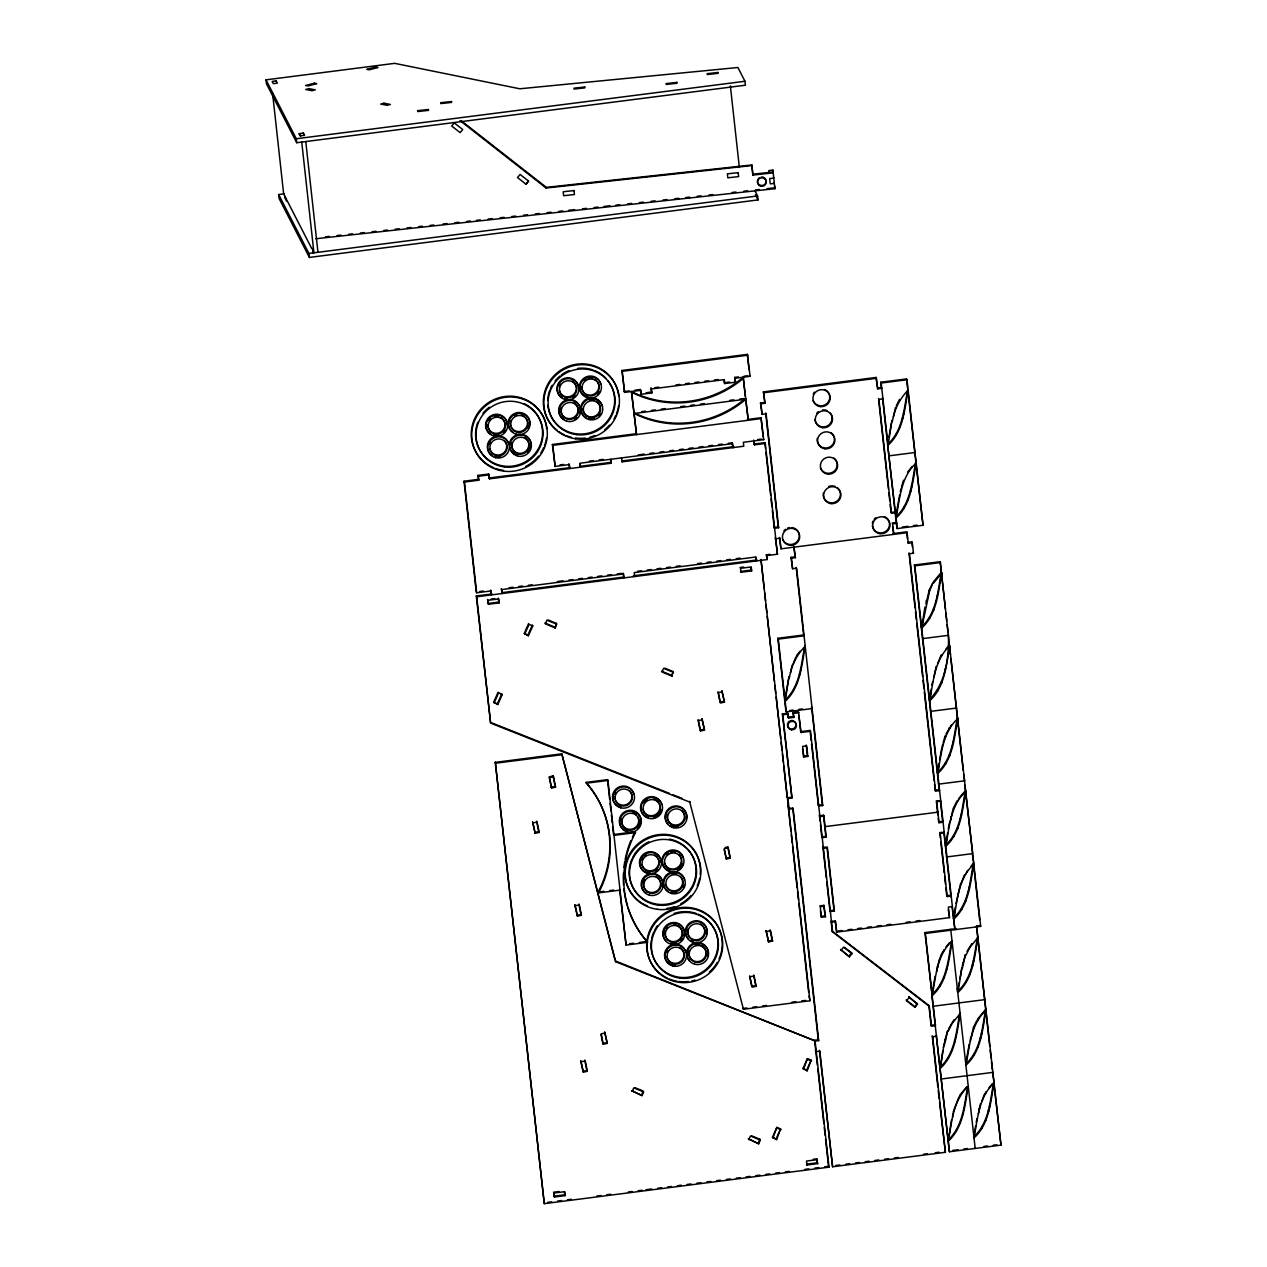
<?xml version="1.0" encoding="UTF-8"?>
<svg xmlns="http://www.w3.org/2000/svg" width="1267" height="1267" viewBox="0 0 1267 1267"><rect width="100%" height="100%" fill="white"/><g stroke="black" fill="none" stroke-linecap="round" stroke-linejoin="round"><path stroke-width="1.5" d="M784.701 700.508L789.008 676.641L785.128 701.348L784.701 700.508C799.62 686.936 801.077 665.872 804.466 647.358M785.128 701.348C800.538 687.3 801.583 665.397 805.226 646.344C796.563 654.706 791.527 665.745 789.436 677.465M892.57 526.518L893.773 534.373L892.617 523.825L896.64 523.319L887.629 444.448L888.278 440.773M888.943 437.099L891.92 420.565L888.056 445.287C903.45 431.239 904.495 409.336 908.138 390.284L907.71 389.444C904.068 408.497 903.023 430.4 887.629 444.448M899.602 495.159L895.642 517.205L897.226 528.577L923.009 525.267L906.982 379.752L906.554 378.912L880.771 382.222L881.404 388.05M882.481 397.775L895.642 517.205C911.036 503.157 912.082 481.254 915.724 462.202L916.152 463.041C912.509 482.093 911.48 503.997 896.07 518.045C899.713 498.976 900.758 477.089 916.152 463.041M921.695 628.068L929.582 591.071L933.146 582.218L941.365 572.225L941.793 573.064C938.15 592.117 937.105 614.02 921.695 628.068L924.91 607.036M921.267 627.228C936.677 613.196 937.723 591.293 941.365 572.225M929.709 700.809C933.351 681.757 934.397 659.854 949.807 645.806C946.164 664.858 945.119 686.777 929.709 700.809L931.261 688.963M931.926 685.289L932.591 681.614M929.281 699.986C945.34 683.515 949.11 658.096 948.413 636.208M937.295 772.743C952.705 758.695 953.75 736.792 957.393 717.74L957.82 718.579C954.178 737.632 953.132 759.535 937.723 773.567L938.942 763.558M939.607 759.883L941.587 748.86M937.723 773.567C941.365 754.514 942.41 732.611 957.82 718.563M945.325 845.548C960.719 831.5 961.764 809.597 965.406 790.545L965.834 791.384C962.191 810.437 961.146 832.34 945.736 846.372L947.621 832.641M948.286 828.966L949.284 823.455M945.736 846.34C949.379 827.272 950.44 805.384 965.834 791.337M956.252 928.616L924.942 932.623L925.369 933.462L980.706 926.367L980.278 925.528L976.588 926.003L1000.978 1145.13L949.411 1151.751L931.783 994.848L935.094 976.493M932.211 995.688C935.854 976.635 936.915 954.732 952.309 940.684C948.666 959.737 947.621 981.64 932.211 995.688L925.369 933.462M972.454 854.528L973.848 864.142C970.205 883.194 969.16 905.097 953.766 919.129L955.318 907.283M955.983 903.609L960.719 883.036M953.766 919.145C957.393 900.077 958.454 878.189 973.848 864.142M931.783 994.848C946.702 981.276 948.159 960.212 951.549 941.698M953.338 918.306C968.732 904.258 969.778 882.355 973.42 863.302L971.076 866.153M939.797 1067.622C955.207 1053.574 956.252 1031.671 959.895 1012.618L960.323 1013.457C956.68 1032.51 955.635 1054.413 940.225 1068.445L942.775 1051.087M943.44 1047.413L944.105 1043.739L940.241 1068.445M958.565 986.043L959.23 982.368M959.895 978.694L961.875 967.671L958.01 992.378L957.583 991.554C972.977 977.506 974.022 955.603 977.665 936.551L978.092 937.39C974.45 956.442 973.404 978.346 957.995 992.378M948.254 1141.219C951.881 1122.15 952.942 1100.263 968.336 1086.199C964.694 1105.267 963.649 1127.171 948.239 1141.203L951.454 1120.171M966.246 1060.637L969.223 1044.103M985.678 1009.308C982.036 1028.361 980.991 1050.264 965.597 1064.312L966.024 1065.151C969.651 1046.083 970.712 1024.195 986.106 1010.147L985.678 1009.308L977.459 1019.286L977.886 1020.125M947.827 1140.379C962.73 1126.806 964.187 1105.743 967.576 1087.213M966.024 1065.135C981.418 1051.103 982.463 1029.2 986.106 1010.147M975.59 1126.046L973.61 1137.069C988.529 1123.496 989.97 1102.433 993.36 1083.903M976.255 1122.372L976.905 1118.713M994.12 1082.905C978.726 1096.953 977.665 1118.856 974.038 1137.909C989.432 1123.861 990.477 1101.957 994.12 1082.905L992.726 1073.292M892.348 421.404C894.454 409.669 899.491 398.646 908.138 390.268M900.283 491.834L900.995 488.824L901.439 489.664M926.272 600.352L925.987 604.185M936.155 666.426L934.001 676.942M941.951 747.356L942.664 744.362L943.091 745.186M956.379 802.09L953.196 808.504L950.044 822.457M939.18 959.578L936.519 971.805M962.223 966.167L965.47 954.558L962.302 968.511M944.453 1042.234L947.684 1030.609L944.533 1044.578M970.601 1037.435L970.316 1041.268M952.832 1113.503L952.546 1117.336M980.484 1103.525L978.33 1114.026M792.081 665.238L790.497 672.967M901.502 487.098L903.529 480.209M932.338 583.818L929.154 590.232L927.064 599.687M943.171 742.636L945.182 735.747L945.61 736.57M976.667 1020.901L973.484 1027.315L971.377 1036.77M953.18 1111.998L958.897 1096.969M493.702 702.124L498.058 692.305L502.207 694.664L497.836 704.484L493.702 702.124L497.836 704.484M524.981 631.726L528.624 623.538M494.13 702.963L498.485 693.128M524.681 634.197L529.052 624.378L532.774 625.914L528.402 635.733L524.253 633.357L528.402 635.733M497.408 703.66L501.78 693.841L502.207 694.664M527.975 634.894L532.346 625.074L532.774 625.914M556.435 623.412L555.231 627.941L556.435 623.412L548.199 620.006M673.078 671.573L671.874 676.103L673.078 671.573L664.842 668.168M632.17 1091.536L633.801 1087.846L643.699 1091.932L642.052 1095.622L631.742 1090.713L642.052 1095.622M641.625 1094.783L643.272 1091.093L635.02 1087.704M748.813 1139.698L750.46 1136.008L760.343 1140.094L758.695 1143.784L748.385 1138.859L758.695 1143.784M758.268 1142.945L759.915 1139.255L751.679 1135.85M772.49 1137.212L776.845 1127.377L780.567 1128.913L776.623 1139.571L772.49 1137.212L776.623 1139.571M803.04 1068.445L807.412 1058.626L811.133 1060.162L807.19 1070.821L803.04 1068.445L807.19 1070.821M772.918 1138.035L776.845 1127.377M803.468 1069.285L807.412 1058.626M776.196 1138.732L780.567 1128.913M806.762 1069.982L811.133 1060.162M896.307 405.836L899.491 399.422L899.918 400.261M795.771 657.098L793.015 664.351M945.974 734.131L951.517 724.867M964.409 874.895L961.653 882.133M940.478 956.252L942.87 951.438M967.054 951.343L971.789 943.677M965.897 955.381L969.873 947.368L978.092 937.374M948.492 1029.01L954.019 1019.745M948.128 1031.449L952.103 1023.435L960.323 1013.442M984.681 1093.659L981.925 1100.912M841.019 950.329L843.569 947.162L851.994 953.639L849.444 956.823L840.591 949.506L849.444 956.823M849.017 955.983L851.567 952.816L844.551 947.415M909.088 997.62L906.538 1000.787L914.964 1007.281L917.498 1004.113L908.661 996.796L917.498 1004.113M914.964 1007.281L917.07 1003.274M525.995 184.19L528.545 181.07L520.088 174.45L517.522 177.57L525.995 184.19L528.545 181.086M907.505 472.195L912.208 466.478M800.095 651.222L796.579 655.498L797.006 656.338M933.573 583.042L941.793 573.064M945.847 649.258L949.379 644.982M958.359 799.049L964.235 791.923M967.545 870.429L965.628 874.119M946.006 946.987L949.537 942.711M966.737 1086.801L959.689 1095.353L960.117 1096.193M989.004 1087.783L992.52 1083.491M722.364 691.75L718.373 692.621L720.464 702.995L724.455 702.14L721.937 690.927L724.455 702.14M724.027 701.3L720.036 702.171L717.946 691.782M702.425 719.704L698.434 720.559L700.524 730.948L704.515 730.093L701.997 718.864L704.515 730.093M704.088 729.254L700.097 730.125L700.524 730.948M550.416 776.528L553.077 775.942L553.505 776.782L555.595 787.171L551.604 788.026L549.086 776.814M553.505 776.782L549.514 777.637L551.604 788.026M551.177 787.203L555.168 786.332L555.595 787.171M533.074 822.901L537.065 822.045L539.156 832.435L535.165 833.29L532.647 822.077L535.165 833.29M534.737 832.467L538.728 831.595L539.156 832.435M725.167 847.544L727.812 846.974L728.24 847.813L730.346 858.202L726.355 859.058L724.186 849.571M728.24 847.813L724.265 848.668L726.355 859.058M725.928 858.218L729.919 857.363L730.346 858.202M575.345 905.747L579.32 904.891L581.426 915.281L577.435 916.136L574.917 904.923L577.435 916.136M577.008 915.312L580.983 914.441L581.426 915.281M766.535 931.514L770.51 930.659L772.601 941.048L768.626 941.904L766.092 930.691L768.626 941.904M768.198 941.064L772.173 940.209L772.601 941.048M750.08 976.778L754.071 975.923L756.161 986.312L752.17 987.167L749.652 975.938L751.743 986.328L755.734 985.473L756.161 986.312M605.151 1033.001L601.16 1033.856L603.25 1044.246L607.241 1043.39L604.723 1032.162L607.241 1043.39M601.081 1034.759L602.823 1043.406L606.814 1042.551M581.22 1061.809L585.211 1060.954L587.302 1071.328L583.327 1072.199L580.793 1060.97L583.327 1072.199M582.899 1071.359L586.874 1070.504L587.302 1071.328M266.022 79.837L394.671 63.35L519.803 88.785L737.901 67.499L744.964 81.262L745.408 85.206L296.731 142.712L266.45 83.796L266.022 79.837L296.304 138.752L296.731 142.712M296.304 138.752L744.964 81.262M754.942 190.794L757.603 195.957L758.03 199.917L309.37 257.423L279.088 198.491L278.661 194.532L284.505 193.788M278.661 194.532L308.942 253.463L757.603 195.957M651.887 392.913L651.032 388.13L651.887 392.913L641.15 394.29L640.706 390.331L624.599 392.406L621.844 370.471L747.356 354.38L750.096 376.315L735.066 378.247L734.638 377.408L738.392 376.933M621.844 370.471L622.271 371.31L747.783 355.219M624.172 391.566L629.541 390.885M634.91 390.188L640.278 389.507L640.706 390.331M654.865 387.639L658.697 387.148M675.945 384.93L679.793 384.439M685.542 383.695L689.375 383.204M695.124 382.476L698.956 381.985M704.721 381.24L708.554 380.749M714.303 380.021L718.136 379.53M744.03 376.204L747.799 375.729M651.46 388.953L724.312 379.625L724.756 383.568L735.493 382.191L735.066 378.247M646.091 392.77L651.46 392.073M724.027 380.1L724.328 382.745L729.697 382.048M764.508 402.447L760.485 402.969L760.913 403.809L764.935 403.286L763.352 391.899L876.162 377.439L877.746 388.826L881.769 388.304L881.341 387.48L877.318 387.987L877.746 388.826M763.352 391.899L763.779 392.738L876.59 378.279M641.625 411.648L645.552 411.142M651.428 410.397L655.356 409.89M661.231 409.13L665.159 408.623M680.838 406.628L684.75 406.121M690.642 405.361L694.554 404.87M700.445 404.11L704.357 403.603M729.84 400.34L733.767 399.834M739.643 399.089L743.571 398.582M634.213 413.485L745.946 399.168L745.519 398.329A100.521 97.812 -27.2 0 1 633.785 412.646L634.213 413.485A100.521 97.812 -27.2 0 0 745.946 399.168M880.771 382.222L881.198 383.046L906.982 379.752M760.485 402.969L762.069 414.357L766.107 413.834L778.651 527.737L774.612 528.26L774.185 527.42L778.223 526.914L778.651 527.737M878.474 398.535L878.902 399.374L882.941 398.852M568.883 463.754L569.738 468.537L569.311 464.593L555.12 466.399L552.38 444.479L636.224 433.726M747.372 419.488L761.024 417.73L763.763 439.665L743.365 442.278L743.792 446.237L622.034 461.837L621.606 461.014L733.704 446.633M552.38 444.479L552.808 445.319L761.451 418.569M478.356 479.369L464.023 481.207L464.451 482.046L478.783 480.209L477.912 475.41L488.666 474.032L489.521 478.831L611.296 463.215L610.852 459.256M560.014 464.894L563.562 464.435M589.408 461.125L593.32 460.618M599.18 459.873L603.092 459.367M638.299 454.853L644.174 454.109M650.034 453.348L653.946 452.857M659.822 452.097L663.734 451.59M669.594 450.846L673.506 450.339M679.381 449.595L683.293 449.088M689.153 448.344L693.065 447.837M698.941 447.093L702.852 446.586M708.712 445.826L712.624 445.335M718.5 444.574L722.412 444.083M728.272 443.323L732.183 442.817L733.055 447.615L732.183 442.817M757.777 439.538L761.483 439.063M477.912 475.41L478.34 476.249L489.094 474.872M732.611 443.656L580.048 463.215L580.492 467.159L579.763 463.69M488.666 474.032L489.094 477.992L570.277 467.586M579.938 466.351L610.852 462.392L611.296 463.215M765.284 443.482L754.53 444.86L753.675 440.077L754.103 444.02L764.856 442.642L765.284 443.482L777.479 554.233L766.741 555.611L766.313 554.772L769.893 554.312M892.19 523.002L894.882 522.653M915.043 607.843L908.993 552.935L909.421 553.758L913.459 553.251L912.288 542.704L908.265 543.21L907.109 532.678L780.963 548.833L779.807 538.285L775.784 538.808L775.356 537.968M902.326 527.024L907.853 526.328M913.38 525.615L917.055 525.14M893.061 533.581L906.681 531.839L907.109 532.678M479.813 591.483L483.392 591.04M509.017 587.745L512.897 587.255M518.694 586.51L522.558 586.019M528.355 585.275L532.219 584.768M557.337 581.553L563.15 580.809M568.946 580.064L572.811 579.573M578.607 578.829L582.472 578.338M588.268 577.594L592.132 577.087M597.929 576.358L601.793 575.851M607.59 575.107L611.454 574.616M617.267 573.872L621.131 573.381M637.665 571.259L641.53 570.768M647.326 570.023L651.19 569.517M656.987 568.788L660.867 568.281M666.664 567.537L670.528 567.046M676.325 566.301L680.189 565.811M697.579 563.577L701.443 563.086M707.239 562.342L711.104 561.851M716.916 561.107L720.78 560.6M726.577 559.856L730.441 559.365M736.238 558.62L740.102 558.129M464.023 481.207L476.234 591.942L476.661 592.782L490.978 590.945L491.406 594.904L490.551 590.121L490.978 590.945M501.716 589.567L502.16 593.526L501.289 588.743L501.716 589.567L623.491 573.967L623.918 577.926L623.063 573.127L623.491 573.967M764.239 588.965L760.976 559.46L809.93 1000.756L743.444 1009.276L689.565 801.362L689.992 802.201L490.614 723.077L476.281 595.949L491.976 593.938M501.795 592.687L623.538 577.087M633.357 575.82L757.048 559.966M476.281 595.949L476.709 596.789L767.168 559.555L766.741 555.611M791.004 557.353L795.027 556.846L795.454 557.67L791.432 558.193L791.004 557.353L792.588 568.74L796.626 568.218L822.758 805.543L818.735 806.05L818.308 805.226L811.577 744.204M912.288 542.704L911.86 541.864L907.837 542.387L908.265 543.21M491.137 599.022L494.716 598.562M740.071 567.489L743.65 567.03M488.001 603.456L498.739 602.078L499.166 602.902L488.428 604.28L487.557 599.481M751.679 570.91L751.252 570.087L740.514 571.465L740.942 572.288L751.679 570.91L751.252 566.951L740.498 568.329L740.942 572.288M939.322 791.051L914.41 565.003L940.193 561.693L980.706 926.367M914.41 565.003L914.837 565.842L940.621 562.532M777.843 638.283L803.642 634.989L804.07 635.812L778.286 639.122L777.843 638.283L785.873 711.056L786.3 711.88L812.084 708.586L811.656 707.746M789.547 710.581L793.237 710.106M798.764 709.393L802.439 708.918M791.527 797.196L787.504 797.719L787.931 798.558L791.954 798.036L782.357 713.939L787.726 713.242L788.597 718.025L793.966 717.344L793.11 712.561L798.479 711.864L801.077 732.469L810.5 731.265L832.593 931.878L929.313 1006.378L931.483 1026.159L935.521 1025.652L924.942 932.623M782.357 713.939L782.784 714.762L788.153 714.081M793.538 713.384L798.907 712.703M787.726 713.242L788.169 717.201L793.538 716.504L793.966 717.344M495.318 762.354L561.804 753.833L615.683 961.748L815.061 1040.872L828.982 1167.16L544.272 1203.65L495.318 762.354L544.272 1203.65M495.745 763.193L562.231 754.673M798.875 715.459L800.649 731.645L810.056 730.441L810.5 731.265M620.022 890.147L598.531 892.902L598.103 892.079A100.521 97.812 -27.2 0 0 586.019 782.388L607.511 779.633L607.938 780.456L626.072 945.071L647.548 942.315A100.521 97.812 -27.2 0 1 635.48 832.625L635.052 831.786L613.561 834.541M586.019 782.388L586.447 783.212L607.938 780.456M803.341 756.114L807.38 755.591L807.823 756.431L803.769 756.937L802.581 749.082M790.006 808.093L793.126 808.584L818.688 1040.619L814.649 1041.141L814.222 1040.302L818.244 1039.779L818.688 1040.619M818.308 805.226L822.331 804.703L822.758 805.543M935.141 790.244L939.164 789.721L939.591 790.56L935.569 791.083L934.492 784.352M788.66 808.267L789.088 809.09L793.126 808.584M613.988 835.381L635.48 832.625M823.914 816.091L823.487 815.251L819.464 815.758L819.892 816.597L823.914 816.091L826.242 837.17L822.22 837.693L821.792 836.853L825.815 836.347L826.242 837.17M937.643 800.617L940.763 801.108L936.725 801.631L939.053 822.726L943.076 822.204L942.648 821.364L938.625 821.887L938.245 818.371M825.641 847.069L822.948 847.401L823.376 848.241L827.399 847.718L834.383 911.005L830.344 911.527L829.917 910.688L833.955 910.181L834.383 911.005M941.128 832.261L944.248 832.752L940.209 833.258L947.193 896.545L951.216 896.038L950.788 895.199L946.75 895.721L945.911 888.04M600.051 891.825L603.963 891.319M609.823 890.574L613.735 890.067M819.844 905.873L823.883 905.367L825.482 916.738L821.428 917.26L820.43 911.147M824.31 906.19L820.272 906.713L821.428 917.26M821 916.421L825.055 915.914L825.482 916.738M629.541 943.741L633.452 943.234M639.312 942.474L647.12 941.476L647.548 942.315M832.419 921.061L835.539 921.552L836.695 932.1L949.506 917.641L948.349 907.093L952.372 906.586M831.516 922.075L835.539 921.552M838.216 931.023L842.112 930.516M847.94 929.772L851.836 929.281M857.664 928.521L861.56 928.03M867.388 927.286L871.284 926.779M877.112 926.034L881.008 925.528M886.837 924.783L890.733 924.292M906.285 922.297L910.181 921.79M916.009 921.046L919.905 920.555M746.928 1007.946L743.016 1008.437L743.444 1009.276M752.804 1007.186L756.716 1006.679M762.576 1005.935L766.487 1005.428M791.907 1002.181L795.819 1001.674M801.678 1000.914L805.59 1000.423M831.073 921.204L832.166 931.039L928.885 1005.539L931.055 1025.336L935.094 1024.813M937.833 1086.817L932.227 1035.868L932.655 1036.707L936.677 1036.2L936.25 1035.361M553.568 1192.199L558.937 1191.518M813.24 1159.289L816.819 1158.83L817.69 1163.629L806.952 1165.006L806.525 1164.167L817.263 1162.789L817.69 1163.629M817.247 1159.669L806.509 1161.047L806.952 1165.006M553.996 1196.159L564.749 1194.781L565.177 1195.62L554.423 1196.998L553.711 1193.514M547.772 1202.32L551.699 1201.813M557.591 1201.053L561.519 1200.546M567.394 1199.801L571.322 1199.295M596.852 1196.016L600.78 1195.525M606.671 1194.765L610.599 1194.258M628.274 1191.994L632.201 1191.487M638.093 1190.742L642.021 1190.236M645.948 1189.729L651.84 1188.969M657.716 1188.224L661.643 1187.717M667.535 1186.957L671.462 1186.466M677.354 1185.706L681.282 1185.199M687.173 1184.439L691.101 1183.948M696.993 1183.188L700.92 1182.681M706.812 1181.921L710.739 1181.43M716.631 1180.67L720.559 1180.163M726.45 1179.419L730.378 1178.912M736.27 1178.152L740.197 1177.645M746.073 1176.9L750.001 1176.394M755.892 1175.633L759.82 1175.127M765.711 1174.382L769.639 1173.876M775.531 1173.115L779.458 1172.624M785.35 1171.864L789.278 1171.357M804.988 1169.346L808.916 1168.839M814.808 1168.095L818.735 1167.588M824.627 1166.828L828.539 1166.321L828.982 1167.16M952.657 1150.436L958.185 1149.723M963.712 1149.026L967.402 1148.551M983.968 1146.429L987.658 1145.954M993.185 1145.241L996.86 1144.766M836.03 1165.434L839.926 1164.943M845.77 1164.183L849.65 1163.692M855.494 1162.948L859.374 1162.441M865.218 1161.696L869.099 1161.206M874.943 1160.445L878.823 1159.954M884.667 1159.21L888.547 1158.703M894.391 1157.959L898.271 1157.452M923.564 1154.221L927.444 1153.714M935.236 1152.717L939.116 1152.226M819.416 1050.327L832.577 1166.764L945.388 1152.305L932.655 1036.707M461.473 120.919L546.33 187.358L751.79 164.963L752.883 175.068L773.139 172.866L772.902 170.126L768.847 170.554L769.006 172.423M546.109 188.023L751.965 165.565L752.883 175.068M752.804 174.197L773.06 171.995M325.445 236.818L329.325 236.391M337.085 235.535L340.981 235.124M348.742 234.268L352.622 233.841M360.382 233.001L364.262 232.574M372.023 231.734L375.919 231.307M383.679 230.467L387.559 230.04M395.32 229.184L399.2 228.773M406.96 227.917L410.856 227.49M418.617 226.65L422.497 226.223M433.852 224.988L430.257 225.383L430.337 226.255M443.022 223.99L446.95 223.562M454.805 222.707L458.733 222.279M466.589 221.424L470.516 220.996M476.408 220.347L480.351 219.92M488.207 219.064L492.134 218.637M499.99 217.781L503.918 217.354M511.773 216.499L515.701 216.071M523.556 215.2L527.484 214.772M535.339 213.917L539.267 213.49M547.122 212.634L551.05 212.207M558.905 211.351L562.833 210.924M568.725 210.274L574.616 209.641M582.472 208.786L586.399 208.358M594.255 207.503L598.182 207.075M604.074 206.426L609.965 205.777M615.873 205.143L619.801 204.716M627.656 203.86L631.584 203.433M639.439 202.577L643.367 202.15M651.222 201.279L655.15 200.851M663.005 199.996L666.933 199.568M674.788 198.713L678.716 198.286L678.795 199.157M685.922 197.494L689.517 197.114L689.596 197.985M697.278 196.258L701.142 195.847M708.902 194.991L712.783 194.58M732.168 192.457L736.032 192.03M743.792 191.19L747.673 190.763M755.417 189.923L759.297 189.496M767.058 188.656L774.802 187.801M315.816 238.75L774.881 188.688L774.644 185.948M492.008 722.982L669.451 793.38M673.11 794.837L682.248 798.463M556.862 624.251L546.98 620.165L545.348 623.855L555.231 627.941M673.521 672.397L663.623 668.327L661.992 672.017L671.874 676.103M544.905 623.031L554.803 627.102M661.564 671.177L671.447 675.263M807.839 1059.45L811.561 1060.986M777.273 1128.216L780.995 1129.752M906.111 999.964L914.521 1006.441M460 120.587L546.41 188.245L546.33 187.358M903.419 413.327L903.846 414.151M902.342 417.825L902.769 418.664M895.943 408.275L895.516 407.451L893.409 416.906M914.568 451.67L914.996 452.509L889.212 455.819L888.785 454.98M899.823 426.441L900.251 427.28M895.848 434.47L896.276 435.294M911.432 486.085L911.86 486.924M910.355 490.582L910.799 491.422M755.385 194.754L758.03 199.917M923.009 525.267L907.71 389.444M907.837 499.214L908.265 500.037M903.862 507.228L904.29 508.051M937.057 596.108L937.485 596.947M913.032 552.412L913.459 553.251M896.64 523.319L896.212 522.479L897.226 528.577M935.996 600.621L936.424 601.445M929.154 590.232L929.582 591.071M948.207 634.45L948.65 635.29L922.851 638.6L922.424 637.744M933.478 609.237L933.906 610.06M929.487 617.251L929.915 618.09M941.587 655.799L941.159 654.96L937.596 663.813M945.071 668.849L945.499 669.689M944.01 673.363L944.438 674.187M956.221 707.208L956.664 708.047L930.865 711.341L930.437 710.518M941.492 681.979L941.919 682.818M934.65 671.605L935.078 672.429M937.501 689.992L937.928 690.832M949.173 727.717L949.601 728.557M953.085 741.623L953.513 742.446M952.024 746.12L952.451 746.96M949.506 754.736L949.933 755.575M749.668 375.475L750.096 376.315M945.515 762.766L945.942 763.589M631.473 391.551L636.541 434.581L631.473 391.551A100.521 97.812 -27.2 0 0 743.206 377.233L748.274 420.264L745.519 398.329M957.187 800.491L957.614 801.314M961.115 814.428L961.542 815.251M735.493 382.191L734.638 377.408M960.038 818.925L960.465 819.765M763.336 438.825L763.763 439.665M938.451 783.275L938.879 784.099L964.678 780.805L963.601 774.137M957.519 827.541L957.947 828.38M950.678 817.12L951.105 817.959M724.328 382.745L724.756 383.568M754.103 444.02L754.53 444.86M953.544 835.571L953.972 836.394M937.469 811.339L937.897 812.179L825.086 826.622L824.659 825.799M938.625 821.887L939.053 822.726M969.128 887.185L969.556 888.024M968.051 891.683L968.479 892.522M946.481 856.08L946.908 856.92L972.692 853.61L964.821 785.239M779.807 538.285L779.379 537.461L780.963 548.833M965.533 900.314L965.961 901.138M958.691 889.925L959.119 890.764M957.63 894.423L958.058 895.262M961.558 908.328L961.986 909.152M777.479 554.233L775.341 537.857M946.75 895.721L947.193 896.545M973.373 960.434L973.8 961.257M767.168 559.555L766.313 554.772M949.506 917.641L948.302 909.785M972.296 964.931L972.723 965.771M950.725 929.329L975.194 1148.44L974.766 1147.601M984.522 998.776L984.95 999.615L933.383 1006.22L932.955 1005.396M969.778 973.547L970.205 974.386M962.936 963.173L963.363 963.997M965.802 981.577L966.23 982.4M800.506 669.388L800.934 670.227M943.662 949.838L944.089 950.678M799.429 673.901L799.857 674.725M947.589 963.728L948.017 964.567M981.387 1033.191L981.814 1034.015M946.512 968.241L946.94 969.065M939.671 957.852L940.098 958.691M980.31 1037.689L980.737 1038.528M796.911 682.517L797.339 683.356M973.484 1027.315L973.911 1028.139M943.994 976.857L944.422 977.696M992.536 1071.534L992.964 1072.373L941.397 1078.977L940.969 1078.154M937.152 966.468L937.58 967.307M977.791 1046.304L978.219 1047.144M641.15 394.29L640.278 389.507M792.92 690.531L793.348 691.37M940.019 984.871L940.447 985.71M973.816 1054.334L974.244 1055.158M800.649 731.645L801.077 732.469M985.473 1092.059L985.9 1092.883M955.603 1036.501L956.031 1037.325M989.4 1105.948L989.828 1106.788M788.169 717.201L788.597 718.025M954.526 1040.999L954.954 1041.838M988.323 1110.446L988.751 1111.286M952.008 1049.614L952.436 1050.454M1000.978 1145.13L993.914 1084.014M928.885 1005.539L929.313 1006.378M945.166 1039.241L945.594 1040.064M985.805 1119.078L986.233 1119.901M978.963 1108.688L979.391 1109.528M948.033 1057.628L948.46 1058.468M931.055 1025.336L931.483 1026.159M981.83 1127.092L982.258 1127.931M963.617 1109.258L964.044 1110.082M827.399 847.718L826.971 846.894L833.955 910.181M962.54 1113.756L962.968 1114.596M960.022 1122.372L960.449 1123.211M956.047 1130.402L956.474 1131.225M851.567 952.816L851.994 953.639M836.695 932.1L835.111 920.729M949.411 1151.751L936.376 1036.501M832.166 931.039L832.593 931.878M945.388 1152.305L939.56 1102.496M634.244 575.709L634.672 576.548L634.229 572.589L755.987 556.989L756.431 560.933L755.702 557.464M809.93 1000.756L809.059 995.989M815.061 1040.872L615.255 960.909L615.683 961.748M815.378 1050.85L815.805 1051.689L819.844 1051.167L832.577 1166.764M754.071 975.923L753.643 975.083L755.734 985.473M489.094 477.992L489.521 478.831M303.051 133.162L304.191 135.379M299.392 133.621L300.532 135.854M312.03 248.332L313.171 250.549M311.65 248.38L283.65 193.899L272.532 92.871M759.915 1139.255L760.343 1140.094M626.072 945.071L619.595 889.386M579.32 904.891L578.892 904.052L580.983 914.441M602.823 1043.406L603.25 1044.246M585.211 1060.954L584.784 1060.115L586.874 1070.504M561.804 753.833L614.764 959.008M770.083 929.82L772.173 940.209M727.812 846.974L729.919 857.363M698.006 719.735L699.748 728.382M553.077 775.942L555.168 786.332M536.622 821.206L538.728 831.595M940.193 561.693L945.435 609.174M945.863 613.07L946.718 620.846M947.146 624.742L948.001 632.518M949.585 646.93L950.44 654.706M950.868 658.587L963.173 770.241M973.642 865.25L979.629 919.699M976.509 926.019L989.749 1046.257M990.176 1050.153L991.032 1057.929M991.459 1061.809L992.314 1069.601M906.554 378.912L907.52 387.686M914.837 565.842L954.922 929.677L952.04 906.634M911.86 541.864L912.446 547.138M940.383 800.776L942.743 822.172M943.82 831.896L950.979 896.909M909.421 553.758L935.569 791.083M957.234 988.466L957.662 992.362M906.681 531.839L907.457 538.871M915.487 611.771L916.342 619.611M916.77 623.538L922.614 676.483M923.041 680.411L923.912 688.25M924.34 692.178L934.064 780.44M936.297 800.792L937.849 814.855M939.781 832.435L940.415 838.184M940.843 842.017L944.216 872.71M944.644 876.542L945.483 884.208M881.198 383.046L888.056 445.287M878.902 399.374L891.461 513.278L895.484 512.771L895.056 511.931L891.034 512.454L890.163 504.599M876.162 377.439L877.128 386.229M878.696 400.499L888.436 488.888M888.864 492.815L889.735 500.671M938.261 1090.744L939.132 1098.568M772.902 170.126L774.881 188.688M795.454 557.67L793.871 546.299L795.027 556.846M796.183 567.394L803.753 636.034M804.83 645.837L805.258 649.765M811.529 706.638L822.331 804.703M823.487 815.251L825.815 836.347M791.432 558.193L792.588 568.74M810.056 730.441L811.149 740.276M819.385 814.998L820.034 820.905M820.462 824.833L821.76 836.632M822.853 846.467L826.306 877.936M826.749 881.88L829.996 911.369M807.823 756.431L806.651 745.883L802.613 746.39L803.769 756.937M806.224 745.044L807.38 755.591M823.883 905.367L825.055 915.914M730.362 85.839L739.358 167.45M763.779 392.738L764.935 403.286M765.664 412.994L778.223 526.914M760.913 403.809L762.069 414.357M764.856 442.642L765.49 448.47M765.917 452.367L770.637 495.112M771.065 498.992L771.92 506.768M772.347 510.649L774.264 528.133M761.024 417.73L763.13 436.909M793.11 712.561L793.538 716.504M747.356 354.38L749.035 369.726M778.286 639.122L786.3 711.88M782.784 714.762L791.954 798.036M792.699 807.744L818.244 1039.779M743.206 377.233L745.313 396.413M787.931 798.558L789.088 809.09M814.649 1041.141L817.421 1065.294M817.848 1069.174L823.835 1123.576M824.263 1127.472L825.118 1135.232M825.546 1139.128L828.539 1166.321M764.666 592.893L765.537 600.764M765.965 604.692L766.836 612.547M767.264 616.491L774.406 681.377M774.85 685.304L775.705 693.176M776.148 697.103L780.694 738.392M781.121 742.335L781.992 750.191M782.42 754.134L783.291 761.99M783.719 765.933L787.187 797.386M788.058 805.258L790.877 830.819M791.305 834.747L792.176 842.618M792.604 846.546L797.149 887.834M797.592 891.778L798.448 899.633M798.891 903.577L808.631 992.061M816.819 1158.83L817.263 1162.789M750.967 567.442L751.252 570.087M622.271 371.31L624.599 392.406M621.59 457.894L622.034 461.837M610.567 459.747L610.852 462.392M607.511 779.633L609.665 799.224M610.092 803.135L610.963 810.975M611.391 814.887L612.262 822.726M612.69 826.638L613.545 834.478M552.808 445.319L555.12 466.399M565.177 1195.62L564.734 1191.661L553.996 1193.039L554.423 1196.998M564.448 1192.152L564.749 1194.781M499.166 602.902L498.739 598.943L487.985 600.32L488.428 604.28M498.311 598.103L498.739 602.078M478.34 476.249L478.783 480.209M464.451 482.046L476.661 592.782M476.709 596.789L490.614 723.077M305.775 141.556L317.969 252.307M301.736 142.078L313.931 252.814L312.791 250.597L313.092 253.226M308.942 253.463L309.37 257.423M285.946 198.349L286.231 200.978M284.806 196.116L285.091 198.761M773.646 177.269L773.709 178.14L769.671 178.584L770.241 183.858L774.295 183.414L774.216 182.543M751.79 164.963L751.869 165.834M794.441 721.398A4.339 4.229 -27.2 0 1 793.791 728.446A4.339 4.229 -27.2 0 1 787.425 725.31M787.456 724.201A4.339 4.229 -27.2 0 1 787.773 723.124M788.359 722.174A4.339 4.229 -27.2 0 1 789.167 721.382M790.165 720.828A4.339 4.229 -27.2 0 1 793.475 720.828M649.987 872.979A10.865 10.579 -27.2 0 1 639.439 862.336A10.865 10.579 -27.2 0 1 650.494 851.709A10.865 10.579 -27.2 0 1 661.041 862.352M657.7 869.875A10.865 10.579 -27.2 0 1 655.435 871.569M654.738 854.987A8.695 8.457 -27.2 0 1 655.34 869.099A8.695 8.457 -27.2 0 1 641.846 864.537M641.941 860.135A8.695 8.457 -27.2 0 1 642.86 858.076M644.269 856.318A8.695 8.457 -27.2 0 1 646.091 854.972M647.12 941.476A100.521 97.812 -27.2 0 1 627.989 907.869M627.403 906.016A100.521 97.812 -27.2 0 1 623.902 888.832M623.554 884.952A100.521 97.812 -27.2 0 1 623.443 873.216M623.934 867.357A100.521 97.812 -27.2 0 1 624.774 861.512M625.138 859.58A100.521 97.812 -27.2 0 1 630.808 840.734M632.391 837.107A100.521 97.812 -27.2 0 1 635.052 831.786M667.408 978.172A38.026 37.012 -27.2 0 1 650.43 929.107A38.026 37.012 -27.2 0 1 700.35 910.45A38.026 37.012 -27.2 0 1 719.07 958.866M717.28 962.366A38.026 37.012 -27.2 0 1 709.362 972.058M695.013 980.088A38.026 37.012 -27.2 0 1 691.798 980.927M688.535 981.497A38.026 37.012 -27.2 0 1 678.669 981.482M676.721 981.181A38.026 37.012 -27.2 0 1 669.198 978.948M698.006 914.125A33.686 32.784 -27.2 0 1 707.604 967.909A33.686 32.784 -27.2 0 1 653.234 957.155M652.648 955.556A33.686 32.784 -27.2 0 1 651.365 940.241M651.681 938.546A33.686 32.784 -27.2 0 1 653.82 931.926M654.58 930.358A33.686 32.784 -27.2 0 1 657.32 925.86M674.012 913.491A33.686 32.784 -27.2 0 1 696.391 913.507M490.757 434.074A10.865 10.579 -27.2 0 1 491.2 415.655A10.865 10.579 -27.2 0 1 507.18 424.873M505.612 430.194A10.865 10.579 -27.2 0 1 503.838 432.395M498.929 435.151A10.865 10.579 -27.2 0 1 493.338 435.135M500.877 417.508A8.695 8.457 -27.2 0 1 500.528 432.237A8.695 8.457 -27.2 0 1 487.732 424.857M488.999 420.596A8.695 8.457 -27.2 0 1 490.408 418.839M494.336 416.637A8.695 8.457 -27.2 0 1 498.802 416.653M620.26 806.968A10.865 10.579 -27.2 0 1 615.841 789.167A10.865 10.579 -27.2 0 1 633.801 793.95M629.556 790.687A8.695 8.457 -27.2 0 1 628.4 803.452A8.695 8.457 -27.2 0 1 615.714 800.95M614.907 798.891A8.695 8.457 -27.2 0 1 614.653 796.69M615.002 794.488A8.695 8.457 -27.2 0 1 615.92 792.429M562.089 397.616A10.865 10.579 -27.2 0 1 562.532 379.197A10.865 10.579 -27.2 0 1 578.512 388.415M575.17 395.938A10.865 10.579 -27.2 0 1 572.89 397.632M567.458 399.042A10.865 10.579 -27.2 0 1 564.67 398.677M572.209 381.05A8.695 8.457 -27.2 0 1 572.811 395.161A8.695 8.457 -27.2 0 1 559.317 390.6M559.412 386.197A8.695 8.457 -27.2 0 1 560.331 384.154M791.986 527.579A8.695 8.457 -27.2 0 1 797.402 541.199A8.695 8.457 -27.2 0 1 782.594 539.251M783.925 530.825A8.695 8.457 -27.2 0 1 785.556 529.258M787.536 528.149A8.695 8.457 -27.2 0 1 789.737 527.579M884.398 516.588A8.695 8.457 -27.2 0 1 886.013 531.206A8.695 8.457 -27.2 0 1 872.314 525.552M872.361 523.319A8.695 8.457 -27.2 0 1 872.995 521.18M874.167 519.248A8.695 8.457 -27.2 0 1 875.814 517.68M824.643 389.476A8.695 8.457 -27.2 0 1 827.113 403.349A8.695 8.457 -27.2 0 1 813.081 400.578M813.24 394.069A8.695 8.457 -27.2 0 1 814.412 392.152M831.215 432.776A8.695 8.457 -27.2 0 1 828.919 447.394A8.695 8.457 -27.2 0 1 817.247 438.398M834.003 458.084A8.695 8.457 -27.2 0 1 833.686 471.593A8.695 8.457 -27.2 0 1 820.525 468.077M837.249 487.621A8.695 8.457 -27.2 0 1 834.953 502.239A8.695 8.457 -27.2 0 1 823.297 493.243M828.713 486.496A8.695 8.457 -27.2 0 1 835.333 486.512M830.455 413.248A8.695 8.457 -27.2 0 1 826.591 426.298A8.695 8.457 -27.2 0 1 814.871 419.535M816.74 413.232A8.695 8.457 -27.2 0 1 818.371 411.664M822.536 409.985A8.695 8.457 -27.2 0 1 826.955 410.571M500.671 456.864A10.865 10.579 -27.2 0 1 495.08 456.849M492.499 455.787A10.865 10.579 -27.2 0 1 491.739 438.144A10.865 10.579 -27.2 0 1 508.605 443.846M504.361 440.568A8.695 8.457 -27.2 0 1 502.255 453.95A8.695 8.457 -27.2 0 1 489.711 448.771M489.822 444.369A8.695 8.457 -27.2 0 1 490.725 442.326M675.058 965.486A10.865 10.579 -27.2 0 1 664.526 955.761A10.865 10.579 -27.2 0 1 673.68 944.374A10.865 10.579 -27.2 0 1 685.811 952.103M679.809 947.478A8.695 8.457 -27.2 0 1 680.411 961.605A8.695 8.457 -27.2 0 1 666.901 957.044M667.012 952.641A8.695 8.457 -27.2 0 1 667.931 950.583M513.278 432.332A10.865 10.579 -27.2 0 1 509.667 417.793A10.865 10.579 -27.2 0 1 524.522 413.913A10.865 10.579 -27.2 0 1 528.133 428.452M521.323 414.911A8.695 8.457 -27.2 0 1 527.199 425.332A8.695 8.457 -27.2 0 1 516.477 431.334A8.695 8.457 -27.2 0 1 510.601 420.913M514.75 415.75A8.695 8.457 -27.2 0 1 516.857 414.895M683.135 863.365A10.865 10.579 -27.2 0 1 677.956 869.827M669.72 870.872A10.865 10.579 -27.2 0 1 665.302 853.071A10.865 10.579 -27.2 0 1 683.261 857.854M679.017 854.591A8.695 8.457 -27.2 0 1 676.911 867.974A8.695 8.457 -27.2 0 1 664.367 862.795M666.79 854.576A8.695 8.457 -27.2 0 1 668.612 853.229M670.718 852.374A8.695 8.457 -27.2 0 1 675.2 852.39M557.448 430.606A38.026 37.012 -27.2 0 1 563.023 368.824A38.026 37.012 -27.2 0 1 618.771 396.27M618.549 405.994A38.026 37.012 -27.2 0 1 616.522 413.565M615.762 415.37A38.026 37.012 -27.2 0 1 613.988 418.886M609.585 425.047A38.026 37.012 -27.2 0 1 604.787 429.64M594.825 435.5A38.026 37.012 -27.2 0 1 590.105 437.067M585.227 438.002A38.026 37.012 -27.2 0 1 575.361 438.002M571.496 437.289A38.026 37.012 -27.2 0 1 565.89 435.468M564.116 434.676A38.026 37.012 -27.2 0 1 559.016 431.746M608.208 381.05A33.686 32.784 -27.2 0 1 593.273 431.572A33.686 32.784 -27.2 0 1 547.867 405.361M547.708 400.182A33.686 32.784 -27.2 0 1 549.862 390.046M550.527 388.446A33.686 32.784 -27.2 0 1 552.111 385.326M555.073 380.987A33.686 32.784 -27.2 0 1 560.014 375.982M561.392 374.905A33.686 32.784 -27.2 0 1 569.073 370.613M577.562 368.396A33.686 32.784 -27.2 0 1 593.083 370.027M594.698 370.645A33.686 32.784 -27.2 0 1 602.173 374.953M603.504 376.03A33.686 32.784 -27.2 0 1 606.006 378.421M665.761 940.637A10.865 10.579 -27.2 0 1 671.019 922.851A10.865 10.579 -27.2 0 1 683.942 935.901M682.802 938.451A10.865 10.579 -27.2 0 1 681.044 940.652M676.135 943.408A10.865 10.579 -27.2 0 1 670.544 943.408M678.067 925.765A8.695 8.457 -27.2 0 1 681.329 936.741A8.695 8.457 -27.2 0 1 670.433 941.128A8.695 8.457 -27.2 0 1 665.286 930.912M666.189 928.869A8.695 8.457 -27.2 0 1 667.598 927.111M673.775 924.625A8.695 8.457 -27.2 0 1 676.008 924.91M599.465 391.994A10.865 10.579 -27.2 0 1 597.691 394.195M587.191 396.935A10.865 10.579 -27.2 0 1 582.772 379.134A10.865 10.579 -27.2 0 1 600.732 383.933M597.818 382.412A8.695 8.457 -27.2 0 1 592.275 394.892A8.695 8.457 -27.2 0 1 581.585 386.657M584.261 380.638A8.695 8.457 -27.2 0 1 586.083 379.292M588.189 378.453A8.695 8.457 -27.2 0 1 592.671 378.453M594.73 379.308A8.695 8.457 -27.2 0 1 596.488 380.654M647.326 905.937A38.026 37.012 -27.2 0 1 626.611 860.942A38.026 37.012 -27.2 0 1 670.37 834.969A38.026 37.012 -27.2 0 1 700.239 874.531M699.637 878.379A38.026 37.012 -27.2 0 1 697.214 885.839M691.022 895.516A38.026 37.012 -27.2 0 1 680.759 903.814M674.725 906.554A38.026 37.012 -27.2 0 1 666.68 908.471M669.467 839.15A33.686 32.784 -27.2 0 1 694.839 879.836A33.686 32.784 -27.2 0 1 651.254 902.817A33.686 32.784 -27.2 0 1 631.964 858.915M632.708 857.347A33.686 32.784 -27.2 0 1 648.91 841.779M627.07 831.152A10.865 10.579 -27.2 0 1 620.418 816.376A10.865 10.579 -27.2 0 1 636.509 812.163A10.865 10.579 -27.2 0 1 637.57 828.412M637.681 816.629A8.695 8.457 -27.2 0 1 631.029 829.315A8.695 8.457 -27.2 0 1 621.812 818.672M632.534 812.654A8.695 8.457 -27.2 0 1 636.351 814.871M652.22 873.422A10.865 10.579 -27.2 0 1 662.34 886.821M646.36 893.267A10.865 10.579 -27.2 0 1 649.417 873.787M656.464 876.701A8.695 8.457 -27.2 0 1 659.363 888.325A8.695 8.457 -27.2 0 1 647.485 891.43A8.695 8.457 -27.2 0 1 644.586 879.805M688.282 938.895A10.865 10.579 -27.2 0 1 693.54 921.109A10.865 10.579 -27.2 0 1 706.463 934.159M693.065 941.666A10.865 10.579 -27.2 0 1 690.483 940.589M700.588 924.023A8.695 8.457 -27.2 0 1 703.85 934.998A8.695 8.457 -27.2 0 1 692.954 939.385A8.695 8.457 -27.2 0 1 687.807 929.17M569.691 399.485A10.865 10.579 -27.2 0 1 579.811 412.884M576.913 417.651A10.865 10.579 -27.2 0 1 574.632 419.345M563.831 419.329A10.865 10.579 -27.2 0 1 566.887 399.849M573.935 402.763A8.695 8.457 -27.2 0 1 577.198 413.723A8.695 8.457 -27.2 0 1 566.301 418.126A8.695 8.457 -27.2 0 1 561.154 407.911M523.223 434.613A10.865 10.579 -27.2 0 1 527.658 452.414M517.158 455.154A10.865 10.579 -27.2 0 1 509.682 447.631M509.382 444.875A10.865 10.579 -27.2 0 1 520.436 434.248M524.681 437.527A8.695 8.457 -27.2 0 1 527.943 448.486A8.695 8.457 -27.2 0 1 517.047 452.889A8.695 8.457 -27.2 0 1 511.9 442.674M684.433 885.126A10.865 10.579 -27.2 0 1 683.293 887.692M676.61 892.649A10.865 10.579 -27.2 0 1 671.019 892.633M668.438 891.572A10.865 10.579 -27.2 0 1 667.677 873.929A10.865 10.579 -27.2 0 1 684.56 879.631M680.316 876.352A8.695 8.457 -27.2 0 1 678.209 889.735A8.695 8.457 -27.2 0 1 665.65 884.556M672.017 874.151A8.695 8.457 -27.2 0 1 676.483 874.151M743.634 378.073A100.521 97.812 -27.2 0 1 631.9 392.39M600.748 413.755A10.865 10.579 -27.2 0 1 598.99 415.956M594.08 418.712A10.865 10.579 -27.2 0 1 588.49 418.696M585.908 417.635A10.865 10.579 -27.2 0 1 585.148 399.992A10.865 10.579 -27.2 0 1 602.031 405.693M596.013 401.069A8.695 8.457 -27.2 0 1 595.664 415.798A8.695 8.457 -27.2 0 1 582.883 408.417M589.488 400.214A8.695 8.457 -27.2 0 1 593.954 400.214M667.994 824.073A10.865 10.579 -27.2 0 1 673.252 806.287A10.865 10.579 -27.2 0 1 686.176 819.321M678.352 826.844A10.865 10.579 -27.2 0 1 670.18 825.767M682.058 810.547A8.695 8.457 -27.2 0 1 677.845 824.785A8.695 8.457 -27.2 0 1 667.503 814.348M586.447 783.212A100.521 97.812 -27.2 0 1 598.531 892.902M493.797 467.776A38.026 37.012 -27.2 0 1 486.75 403.84A38.026 37.012 -27.2 0 1 546.679 428.579M546.457 438.287A38.026 37.012 -27.2 0 1 544.43 445.873M543.67 447.679A38.026 37.012 -27.2 0 1 540.851 452.889M538.538 456.088A38.026 37.012 -27.2 0 1 525.757 466.43M503.268 470.295A38.026 37.012 -27.2 0 1 495.619 468.473M524.19 403.65A33.686 32.784 -27.2 0 1 539.489 446.57A33.686 32.784 -27.2 0 1 496.078 464.055A33.686 32.784 -27.2 0 1 477.77 422.339M482.98 413.295A33.686 32.784 -27.2 0 1 489.3 407.214M686.587 953.148A10.865 10.579 -27.2 0 1 699.051 942.6A10.865 10.579 -27.2 0 1 707.762 955.92M689.565 960.671A10.865 10.579 -27.2 0 1 686.888 955.888M701.886 945.784A8.695 8.457 -27.2 0 1 705.133 956.759A8.695 8.457 -27.2 0 1 694.237 961.146A8.695 8.457 -27.2 0 1 689.09 950.947M695.345 944.929A8.695 8.457 -27.2 0 1 699.812 944.929M661.691 810.025A10.865 10.579 -27.2 0 1 653.867 817.532M648.276 817.532A10.865 10.579 -27.2 0 1 643.858 799.73A10.865 10.579 -27.2 0 1 661.817 804.513M653.756 799.034A8.695 8.457 -27.2 0 1 657.288 813.271A8.695 8.457 -27.2 0 1 642.923 809.439M643.937 802.993A8.695 8.457 -27.2 0 1 647.168 799.873M764.508 177.903A4.339 4.244 -4.9 0 1 765.395 183.572A4.339 4.244 -4.9 0 1 759.677 184.95A4.339 4.244 -4.9 0 1 757.809 179.518M758.395 178.568A4.339 4.244 -4.9 0 1 759.218 177.808M761.309 177A4.339 4.244 -4.9 0 1 763.542 177.332M454.251 122.899L451.685 126.003L460.159 132.639L462.708 129.519L454.251 122.899M314.374 83.179L305.632 85.491L308.039 85.95L316.766 83.654L314.359 83.179M375.507 67.056L366.765 69.352L369.172 69.828L377.899 67.515L375.491 67.056M308.942 88.627L305.648 89.482L312.015 90.717L315.293 89.862L308.942 88.627M383.996 103.213L380.718 104.084L387.084 105.319L390.363 104.448L383.996 103.213M276.206 80.898L272.167 81.421L273.308 83.638L277.346 83.131L276.19 80.898M303.431 133.098L299.012 133.668L300.152 135.902L304.571 135.331L303.431 133.098M451.527 101.534L440.726 102.706L440.789 103.593L451.59 102.405L451.527 101.534M584.752 87.011L573.951 88.183L574.03 89.054L584.831 87.882L584.752 87.011M717.977 72.472L707.176 73.66L707.255 74.531L718.056 73.359L717.977 72.472M428.42 109.5L417.619 110.672L417.698 111.559L428.499 110.372L428.42 109.5M676.879 82.403L666.078 83.59L666.157 84.461L676.958 83.289L676.879 82.403M573.983 190.573L563.182 191.745L563.625 195.704L574.426 194.532L573.983 190.573M738.186 172.676L727.385 173.832L727.812 177.808L738.629 176.62L738.186 172.66M791.495 729.808A4.339 4.229 -27.2 0 0 796.183 723.98A4.339 4.229 -27.2 0 0 788.787 722.998A4.339 4.229 -27.2 0 0 791.495 729.808M647.627 873.454A10.865 10.579 -27.2 0 0 661.168 860.436A10.865 10.579 -27.2 0 0 643.208 855.653A10.865 10.579 -27.2 0 0 647.627 873.454M648.245 871.395A8.695 8.457 -27.2 0 0 659.078 860.99A8.695 8.457 -27.2 0 0 644.697 857.157A8.695 8.457 -27.2 0 0 648.245 871.395M679.096 982.321A38.026 37.012 -27.2 0 0 720.163 931.197A38.026 37.012 -27.2 0 0 655.435 922.709A38.026 37.012 -27.2 0 0 679.096 982.321M679.761 978.092A33.686 32.784 -27.2 0 0 716.14 932.829A33.686 32.784 -27.2 0 0 658.808 925.306A33.686 32.784 -27.2 0 0 679.761 978.092M493.766 435.975A10.865 10.579 -27.2 0 0 507.307 422.956A10.865 10.579 -27.2 0 0 489.347 418.173A10.865 10.579 -27.2 0 0 493.766 435.975M494.368 433.916A8.695 8.457 -27.2 0 0 505.2 423.511A8.695 8.457 -27.2 0 0 490.836 419.678A8.695 8.457 -27.2 0 0 494.368 433.916M620.687 807.808A10.865 10.579 -27.2 0 0 634.229 794.789A10.865 10.579 -27.2 0 0 616.269 790.006A10.865 10.579 -27.2 0 0 620.687 807.808M621.305 805.749A8.695 8.457 -27.2 0 0 632.138 795.343A8.695 8.457 -27.2 0 0 617.758 791.511A8.695 8.457 -27.2 0 0 621.305 805.749M565.098 399.517A10.865 10.579 -27.2 0 0 578.639 386.498A10.865 10.579 -27.2 0 0 560.679 381.715A10.865 10.579 -27.2 0 0 565.098 399.517M565.716 397.458A8.695 8.457 -27.2 0 0 576.548 387.053A8.695 8.457 -27.2 0 0 562.168 383.22A8.695 8.457 -27.2 0 0 565.716 397.458M789.769 545.285A8.695 8.457 -27.2 0 0 799.144 533.597A8.695 8.457 -27.2 0 0 784.352 531.649A8.695 8.457 -27.2 0 0 789.769 545.285M880.011 533.708A8.695 8.457 -27.2 0 0 889.402 522.036A8.695 8.457 -27.2 0 0 874.61 520.088A8.695 8.457 -27.2 0 0 880.011 533.708M820.256 406.596A8.695 8.457 -27.2 0 0 829.632 394.924A8.695 8.457 -27.2 0 0 814.839 392.976A8.695 8.457 -27.2 0 0 820.256 406.596M824.896 448.787A8.695 8.457 -27.2 0 0 834.288 437.099A8.695 8.457 -27.2 0 0 819.48 435.167A8.695 8.457 -27.2 0 0 824.896 448.787M827.684 474.096A8.695 8.457 -27.2 0 0 837.075 462.423A8.695 8.457 -27.2 0 0 822.283 460.475A8.695 8.457 -27.2 0 0 827.684 474.096M830.93 503.632A8.695 8.457 -27.2 0 0 840.322 491.944A8.695 8.457 -27.2 0 0 825.53 490.012A8.695 8.457 -27.2 0 0 830.93 503.632M822.568 427.692A8.695 8.457 -27.2 0 0 831.96 416.019A8.695 8.457 -27.2 0 0 817.167 414.071A8.695 8.457 -27.2 0 0 822.568 427.692M495.508 457.688A10.865 10.579 -27.2 0 0 509.033 444.669A10.865 10.579 -27.2 0 0 491.073 439.887A10.865 10.579 -27.2 0 0 495.508 457.688M496.11 455.629A8.695 8.457 -27.2 0 0 506.943 445.224A8.695 8.457 -27.2 0 0 492.562 441.391A8.695 8.457 -27.2 0 0 496.11 455.629M672.698 965.945A10.865 10.579 -27.2 0 0 686.239 952.942A10.865 10.579 -27.2 0 0 668.279 948.144A10.865 10.579 -27.2 0 0 672.698 965.945M673.3 963.902A8.695 8.457 -27.2 0 0 684.132 953.481A8.695 8.457 -27.2 0 0 669.768 949.648A8.695 8.457 -27.2 0 0 673.3 963.902M516.287 434.233A10.865 10.579 -27.2 0 0 529.828 421.214A10.865 10.579 -27.2 0 0 511.868 416.431A10.865 10.579 -27.2 0 0 516.287 434.233M516.904 432.174A8.695 8.457 -27.2 0 0 527.721 421.768A8.695 8.457 -27.2 0 0 513.357 417.936A8.695 8.457 -27.2 0 0 516.904 432.174M670.164 871.712A10.865 10.579 -27.2 0 0 683.689 858.693A10.865 10.579 -27.2 0 0 665.729 853.91A10.865 10.579 -27.2 0 0 670.164 871.712M670.766 869.653A8.695 8.457 -27.2 0 0 681.598 859.248A8.695 8.457 -27.2 0 0 667.218 855.415A8.695 8.457 -27.2 0 0 670.766 869.653M575.788 438.825A38.026 37.012 -27.2 0 0 616.871 387.718A38.026 37.012 -27.2 0 0 552.127 379.229A38.026 37.012 -27.2 0 0 575.788 438.825M576.453 434.613A33.686 32.784 -27.2 0 0 612.832 389.333A33.686 32.784 -27.2 0 0 555.5 381.826A33.686 32.784 -27.2 0 0 576.453 434.613M670.972 944.232A10.865 10.579 -27.2 0 0 684.497 931.229A10.865 10.579 -27.2 0 0 666.537 926.43A10.865 10.579 -27.2 0 0 670.972 944.232M671.573 942.173A8.695 8.457 -27.2 0 0 682.406 931.768A8.695 8.457 -27.2 0 0 668.042 927.935A8.695 8.457 -27.2 0 0 671.573 942.173M587.619 397.775A10.865 10.579 -27.2 0 0 601.16 384.756A10.865 10.579 -27.2 0 0 583.2 379.973A10.865 10.579 -27.2 0 0 587.619 397.775M588.236 395.716A8.695 8.457 -27.2 0 0 599.069 385.311A8.695 8.457 -27.2 0 0 584.689 381.478A8.695 8.457 -27.2 0 0 588.236 395.716M657.24 909.294A38.026 37.012 -27.2 0 0 698.307 858.187A38.026 37.012 -27.2 0 0 633.579 849.698A38.026 37.012 -27.2 0 0 657.24 909.294M657.906 905.081A33.686 32.784 -27.2 0 0 694.284 859.802A33.686 32.784 -27.2 0 0 636.937 852.295A33.686 32.784 -27.2 0 0 657.906 905.081M627.498 831.976A10.865 10.579 -27.2 0 0 641.023 818.973A10.865 10.579 -27.2 0 0 623.063 814.174A10.865 10.579 -27.2 0 0 627.498 831.976M628.099 829.933A8.695 8.457 -27.2 0 0 638.932 819.511A8.695 8.457 -27.2 0 0 624.568 815.695A8.695 8.457 -27.2 0 0 628.099 829.933M649.369 895.167A10.865 10.579 -27.2 0 0 662.91 882.149A10.865 10.579 -27.2 0 0 644.951 877.366A10.865 10.579 -27.2 0 0 649.369 895.167M649.971 893.108A8.695 8.457 -27.2 0 0 660.804 882.703A8.695 8.457 -27.2 0 0 646.439 878.87A8.695 8.457 -27.2 0 0 649.971 893.108M693.492 942.49A10.865 10.579 -27.2 0 0 707.034 929.471A10.865 10.579 -27.2 0 0 689.058 924.688A10.865 10.579 -27.2 0 0 693.492 942.49M694.094 940.431A8.695 8.457 -27.2 0 0 704.927 930.026A8.695 8.457 -27.2 0 0 690.563 926.193A8.695 8.457 -27.2 0 0 694.094 940.431M566.84 421.23A10.865 10.579 -27.2 0 0 580.381 408.212A10.865 10.579 -27.2 0 0 562.405 403.429A10.865 10.579 -27.2 0 0 566.84 421.23M567.442 419.171A8.695 8.457 -27.2 0 0 578.275 408.766A8.695 8.457 -27.2 0 0 563.91 404.933A8.695 8.457 -27.2 0 0 567.442 419.171M517.585 455.993A10.865 10.579 -27.2 0 0 531.111 442.975A10.865 10.579 -27.2 0 0 513.151 438.192A10.865 10.579 -27.2 0 0 517.585 455.993M518.187 453.934A8.695 8.457 -27.2 0 0 529.02 443.529A8.695 8.457 -27.2 0 0 514.655 439.697A8.695 8.457 -27.2 0 0 518.187 453.934M671.447 893.473A10.865 10.579 -27.2 0 0 684.988 880.454A10.865 10.579 -27.2 0 0 667.028 875.671A10.865 10.579 -27.2 0 0 671.447 893.473M672.048 891.414A8.695 8.457 -27.2 0 0 682.881 881.008A8.695 8.457 -27.2 0 0 668.517 877.176A8.695 8.457 -27.2 0 0 672.048 891.414M588.917 419.535A10.865 10.579 -27.2 0 0 602.458 406.517A10.865 10.579 -27.2 0 0 584.483 401.734A10.865 10.579 -27.2 0 0 588.917 419.535M589.519 417.477A8.695 8.457 -27.2 0 0 600.352 407.071A8.695 8.457 -27.2 0 0 585.987 403.239A8.695 8.457 -27.2 0 0 589.519 417.477M673.189 827.668A10.865 10.579 -27.2 0 0 686.73 814.649A10.865 10.579 -27.2 0 0 668.77 809.866A10.865 10.579 -27.2 0 0 673.189 827.668M673.806 825.609A8.695 8.457 -27.2 0 0 684.639 815.204A8.695 8.457 -27.2 0 0 670.259 811.371A8.695 8.457 -27.2 0 0 673.806 825.609M503.696 471.134A38.026 37.012 -27.2 0 0 544.778 420.01A38.026 37.012 -27.2 0 0 480.035 411.537A38.026 37.012 -27.2 0 0 503.696 471.134M504.361 466.921A33.686 32.784 -27.2 0 0 540.74 421.642A33.686 32.784 -27.2 0 0 483.408 414.119A33.686 32.784 -27.2 0 0 504.361 466.921M694.775 964.25A10.865 10.579 -27.2 0 0 708.316 951.248A10.865 10.579 -27.2 0 0 690.357 946.449A10.865 10.579 -27.2 0 0 694.775 964.25M695.393 962.207A8.695 8.457 -27.2 0 0 706.21 951.786A8.695 8.457 -27.2 0 0 691.845 947.969A8.695 8.457 -27.2 0 0 695.393 962.207M648.704 818.355A10.865 10.579 -27.2 0 0 662.245 805.337A10.865 10.579 -27.2 0 0 644.285 800.554A10.865 10.579 -27.2 0 0 648.704 818.355M649.322 816.296A8.695 8.457 -27.2 0 0 660.155 805.891A8.695 8.457 -27.2 0 0 645.774 802.059A8.695 8.457 -27.2 0 0 649.322 816.296M759.123 185.41A4.339 4.244 -4.9 0 0 766.155 182.733A4.339 4.244 -4.9 0 0 760.295 178.14A4.339 4.244 -4.9 0 0 759.123 185.41"/></g></svg>
